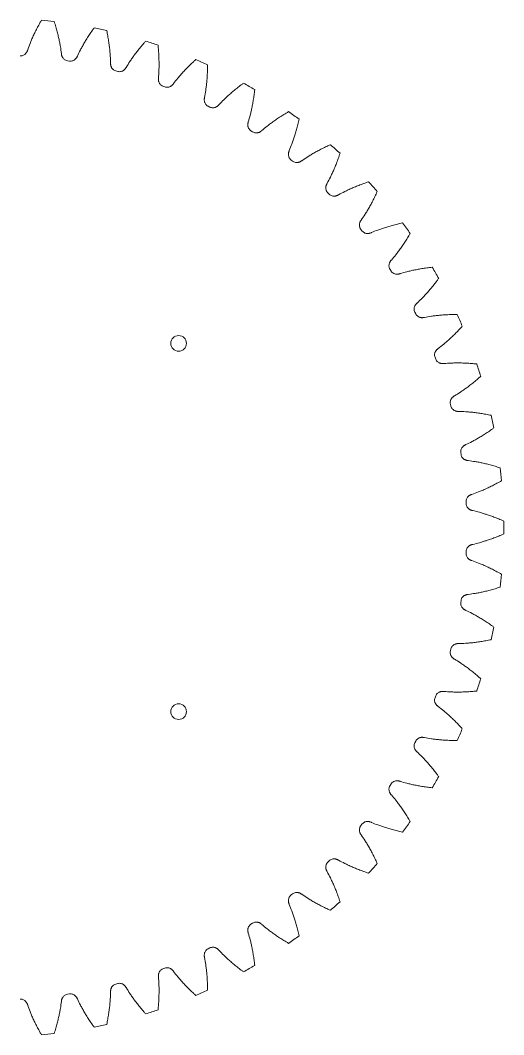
# Model space of a CAD drawing. Header units: inches. Extents: x 0.12 to 9.88, y 0.12 to 9.88.
# Drawn here: x 5.25 to 9.88, y 0.14 to 9.86 of the extents above; entities that cross this region are included whole.
import ezdxf

# ---------------------------------------------------------------- set-up
doc = ezdxf.new("R2010")
doc.units = ezdxf.units.IN
doc.header["$MEASUREMENT"] = 0
doc.layers.add('Cut', color=1, linetype='Continuous', lineweight=0, true_color=0xff0000)

msp = doc.modelspace()

# ---------------------------------------------------------------- linework, layer by layer
at = {"layer": 'Cut', "color": 1, "linetype": 'Continuous', "lineweight": 0, "true_color": 0xff0000}
for p, q in [((5.3176, 9.5764), (5.3166, 9.5737)), ((5.6412, 9.5396), (5.6408, 9.5424)), ((5.7179, 9.4703), (5.6987, 9.4733)), ((5.7942, 9.5181), (5.793, 9.5156)), ((6.1122, 9.4477), (6.1121, 9.4505)), ((6.1812, 9.3708), (6.1624, 9.3758)), ((6.2621, 9.4103), (6.2606, 9.4079)), ((6.5711, 9.3071), (6.5713, 9.3099)), ((6.7162, 9.2543), (6.7145, 9.252)), ((6.6316, 9.2234), (6.6135, 9.2303)), ((7.0127, 9.1193), (7.0132, 9.122)), ((7.1515, 9.0516), (7.1496, 9.0495)), ((7.0641, 9.0297), (7.0468, 9.0385)), ((7.4322, 8.8863), (7.433, 8.889)), ((7.474, 8.7918), (7.4577, 8.8024)), ((7.5632, 8.8045), (7.5611, 8.8027)), ((7.8251, 8.6108), (7.8262, 8.6134)), ((7.8568, 8.5125), (7.8417, 8.5247)), ((7.9469, 8.5157), (7.9445, 8.5141)), ((8.1871, 8.2957), (8.1884, 8.2982)), ((8.2083, 8.1946), (8.1946, 8.2083)), ((8.2982, 8.1884), (8.2957, 8.1871)), ((8.5141, 7.9445), (8.5157, 7.9469)), ((8.5247, 7.8417), (8.5125, 7.8568)), ((8.6134, 7.8262), (8.6108, 7.8251)), ((8.8027, 7.5611), (8.8045, 7.5632)), ((8.8024, 7.4577), (8.7918, 7.474)), ((8.889, 7.433), (8.8863, 7.4322)), ((9.0495, 7.1496), (9.0516, 7.1515)), ((9.0385, 7.0468), (9.0297, 7.0641)), ((9.122, 7.0132), (9.1193, 7.0127)), ((9.252, 6.7145), (9.2543, 6.7162)), ((9.2303, 6.6135), (9.2234, 6.6316)), ((9.3099, 6.5713), (9.3071, 6.5711)), ((9.4079, 6.2606), (9.4103, 6.2621)), ((9.3758, 6.1624), (9.3708, 6.1812)), ((9.4505, 6.1121), (9.4477, 6.1122)), ((9.5156, 5.793), (9.5181, 5.7942)), ((9.4733, 5.6987), (9.4703, 5.7179)), ((9.5424, 5.6408), (9.5396, 5.6412)), ((9.5737, 5.3166), (9.5764, 5.3176)), ((9.5219, 5.2273), (9.5208, 5.2467)), ((9.5845, 5.1625), (9.5818, 5.1632)), ((9.5208, 4.7533), (9.5219, 4.7727)), ((9.5818, 4.8368), (9.5845, 4.8375)), ((9.5764, 4.6824), (9.5737, 4.6834)), ((9.4703, 4.2821), (9.4733, 4.3013)), ((9.5396, 4.3588), (9.5424, 4.3592)), ((9.5181, 4.2058), (9.5156, 4.207)), ((9.3708, 3.8188), (9.3758, 3.8376)), ((9.4477, 3.8878), (9.4505, 3.8879)), ((9.4103, 3.7379), (9.4079, 3.7394)), ((9.3071, 3.4289), (9.3099, 3.4287)), ((9.2234, 3.3684), (9.2303, 3.3865)), ((9.2543, 3.2838), (9.252, 3.2855)), ((9.0297, 2.9359), (9.0385, 2.9532)), ((9.1193, 2.9873), (9.122, 2.9868)), ((9.0516, 2.8485), (9.0495, 2.8504)), ((8.7918, 2.526), (8.8024, 2.5423)), ((8.8863, 2.5678), (8.889, 2.567)), ((8.8045, 2.4368), (8.8027, 2.4389)), ((8.5125, 2.1432), (8.5247, 2.1583)), ((8.6108, 2.1749), (8.6134, 2.1738)), ((8.5157, 2.0531), (8.5141, 2.0555)), ((8.1946, 1.7917), (8.2083, 1.8054)), ((8.2957, 1.8129), (8.2982, 1.8116)), ((8.1884, 1.7018), (8.1871, 1.7043)), ((7.8417, 1.4753), (7.8568, 1.4875)), ((7.9445, 1.4859), (7.9469, 1.4843)), ((7.8262, 1.3866), (7.8251, 1.3892)), ((7.4577, 1.1976), (7.474, 1.2082)), ((7.5611, 1.1973), (7.5632, 1.1955)), ((7.433, 1.111), (7.4322, 1.1137)), ((7.0132, 0.878), (7.0127, 0.8807)), ((7.0468, 0.9615), (7.0641, 0.9703)), ((7.1496, 0.9505), (7.1515, 0.9484)), ((6.5713, 0.6901), (6.5711, 0.6929)), ((6.6135, 0.7697), (6.6316, 0.7766)), ((6.7145, 0.748), (6.7162, 0.7457)), ((6.1624, 0.6242), (6.1812, 0.6292)), ((6.2606, 0.5921), (6.2621, 0.5897)), ((5.6987, 0.5267), (5.7179, 0.5297)), ((6.1121, 0.5495), (6.1122, 0.5523)), ((5.3166, 0.4263), (5.3176, 0.4236)), ((5.6408, 0.4576), (5.6412, 0.4604)), ((5.793, 0.4844), (5.7942, 0.4819))]:
    msp.add_line(p, q, dxfattribs=at)
for centre in [(6.765, 6.765), (6.765, 3.235)]:
    msp.add_circle(centre, 0.075, dxfattribs=at)
for start, end in [(83.27395, 84.72605), (77.27395, 78.72605), (71.27395, 72.72605), (65.27395, 66.72605), (59.27395, 60.72605), (53.27395, 54.72605), (47.27395, 48.72605), (41.27395, 42.72605), (35.27395, 36.72605), (29.27395, 30.72605), (23.27395, 24.72605), (17.27395, 18.72605), (11.27395, 12.72605), (5.27395, 6.72605), (359.27395, 0.72605), (353.27395, 354.72605), (347.27395, 348.72605), (341.27395, 342.72605), (335.27395, 336.72605), (329.27395, 330.72605), (323.27395, 324.72605), (317.27395, 318.72605), (311.27395, 312.72605), (305.27395, 306.72605), (299.27395, 300.72605), (293.27395, 294.72605), (287.27395, 288.72605), (281.27395, 282.72605), (275.27395, 276.72605)]:
    msp.add_arc((5, 5), 4.8819, start, end, dxfattribs=at)
for points, knots in [([(5.4487, 9.8612), (5.4443, 9.8535), (5.4317, 9.8312), (5.412, 9.7947), (5.3907, 9.7527), (5.3718, 9.7128), (5.3552, 9.6752), (5.3367, 9.6303), (5.3247, 9.5975), (5.3176, 9.5764)], [0, 0, 0, 0, 0.0585901, 0.168649, 0.2720019, 0.368649, 0.4585901, 0.5418252, 0.6881777, 0.6881777, 0.6881777, 0.6881777]), ([(5.6408, 9.5424), (5.6383, 9.5645), (5.6333, 9.5991), (5.6246, 9.6469), (5.6162, 9.6871), (5.606, 9.73), (5.5939, 9.7756), (5.5822, 9.8153), (5.5745, 9.8398), (5.5718, 9.8483)], [0.3118223, 0.3118223, 0.3118223, 0.3118223, 0.4581748, 0.5414099, 0.631351, 0.7279981, 0.831351, 0.9414099, 1, 1, 1, 1]), ([(5.9544, 9.7877), (5.9492, 9.7805), (5.9343, 9.7596), (5.9109, 9.7254), (5.8853, 9.6858), (5.8624, 9.6481), (5.842, 9.6125), (5.8189, 9.5697), (5.8035, 9.5384), (5.7942, 9.5181)], [0, 0, 0, 0, 0.0585901, 0.168649, 0.2720019, 0.368649, 0.4585901, 0.5418252, 0.6881777, 0.6881777, 0.6881777, 0.6881777]), ([(6.1121, 9.4505), (6.1119, 9.4728), (6.1106, 9.5077), (6.1069, 9.5562), (6.1027, 9.597), (6.0971, 9.6408), (6.0898, 9.6874), (6.0824, 9.7281), (6.0773, 9.7532), (6.0754, 9.762)], [0.3118223, 0.3118223, 0.3118223, 0.3118223, 0.4581748, 0.5414099, 0.631351, 0.7279981, 0.831351, 0.9414099, 1, 1, 1, 1]), ([(6.4496, 9.6617), (6.4437, 9.6551), (6.4267, 9.6358), (6.3999, 9.6043), (6.3703, 9.5676), (6.3435, 9.5325), (6.3195, 9.4992), (6.2921, 9.4591), (6.2734, 9.4295), (6.2621, 9.4103)], [0, 0, 0, 0, 0.0585901, 0.168649, 0.2720019, 0.368649, 0.4585901, 0.5418252, 0.6881777, 0.6881777, 0.6881777, 0.6881777]), ([(5.3166, 9.5737), (5.3157, 9.571), (5.3139, 9.5664), (5.3108, 9.56), (5.3075, 9.5541), (5.3032, 9.5478), (5.2974, 9.541), (5.2894, 9.5337), (5.2733, 9.5236), (5.2578, 9.5202), (5.2467, 9.5208)], [0, 0, 0, 0, 0.091394, 0.156261, 0.226723, 0.305989, 0.398575, 0.510419, 0.647878, 1, 1, 1, 1]), ([(5.6987, 9.4733), (5.6877, 9.475), (5.6731, 9.4815), (5.6595, 9.4948), (5.6532, 9.5036), (5.649, 9.5115), (5.6461, 9.5185), (5.6441, 9.525), (5.6424, 9.5319), (5.6416, 9.5368), (5.6412, 9.5396)], [0, 0, 0, 0, 0.352122, 0.489581, 0.601425, 0.694011, 0.773277, 0.843739, 0.908606, 1, 1, 1, 1]), ([(6.5713, 9.3099), (6.5734, 9.3321), (6.5757, 9.3669), (6.5771, 9.4155), (6.5772, 9.4566), (6.5762, 9.5007), (6.5738, 9.5478), (6.5707, 9.5891), (6.5682, 9.6146), (6.5673, 9.6235)], [0.3118223, 0.3118223, 0.3118223, 0.3118223, 0.4581748, 0.5414099, 0.631351, 0.7279981, 0.831351, 0.9414099, 1, 1, 1, 1]), ([(5.793, 9.5156), (5.7918, 9.513), (5.7895, 9.5086), (5.7857, 9.5025), (5.7818, 9.497), (5.7769, 9.4912), (5.7705, 9.485), (5.7618, 9.4786), (5.7447, 9.4702), (5.7288, 9.4685), (5.7179, 9.4703)], [0, 0, 0, 0, 0.091394, 0.156261, 0.226723, 0.305989, 0.398575, 0.510419, 0.647878, 1, 1, 1, 1]), ([(6.1624, 9.3758), (6.1517, 9.3786), (6.1379, 9.3866), (6.1257, 9.4013), (6.1204, 9.4106), (6.117, 9.4189), (6.1149, 9.4262), (6.1135, 9.4329), (6.1126, 9.4399), (6.1123, 9.4448), (6.1122, 9.4477)], [0, 0, 0, 0, 0.352122, 0.489581, 0.601425, 0.694011, 0.773277, 0.843739, 0.908606, 1, 1, 1, 1]), ([(6.929, 9.4846), (6.9224, 9.4787), (6.9035, 9.4613), (6.8735, 9.4327), (6.8402, 9.3993), (6.8099, 9.3672), (6.7826, 9.3367), (6.7511, 9.2996), (6.7295, 9.2721), (6.7162, 9.2543)], [0, 0, 0, 0, 0.0585901, 0.168649, 0.2720019, 0.368649, 0.4585901, 0.5418252, 0.6881777, 0.6881777, 0.6881777, 0.6881777]), ([(7.0132, 9.122), (7.0176, 9.1439), (7.0235, 9.1783), (7.03, 9.2265), (7.0344, 9.2673), (7.038, 9.3113), (7.0406, 9.3584), (7.0417, 9.3997), (7.042, 9.4254), (7.042, 9.4343)], [0.3118223, 0.3118223, 0.3118223, 0.3118223, 0.4581748, 0.5414099, 0.631351, 0.7279981, 0.831351, 0.9414099, 1, 1, 1, 1]), ([(6.2606, 9.4079), (6.2592, 9.4055), (6.2564, 9.4014), (6.2521, 9.3957), (6.2476, 9.3907), (6.2421, 9.3854), (6.2351, 9.3799), (6.2257, 9.3745), (6.2079, 9.3679), (6.1919, 9.3678), (6.1812, 9.3708)], [0, 0, 0, 0, 0.091394, 0.156261, 0.226723, 0.305989, 0.398575, 0.510419, 0.647878, 1, 1, 1, 1]), ([(6.6135, 9.2303), (6.603, 9.2342), (6.5902, 9.2437), (6.5796, 9.2595), (6.5753, 9.2694), (6.5728, 9.2779), (6.5714, 9.2855), (6.5708, 9.2922), (6.5706, 9.2993), (6.5708, 9.3042), (6.5711, 9.3071)], [0, 0, 0, 0, 0.352122, 0.489581, 0.601425, 0.694011, 0.773277, 0.843739, 0.908606, 1, 1, 1, 1]), ([(6.7145, 9.252), (6.7128, 9.2497), (6.7096, 9.246), (6.7047, 9.2408), (6.6997, 9.2362), (6.6937, 9.2315), (6.6861, 9.2268), (6.6763, 9.2224), (6.6578, 9.2177), (6.642, 9.2193), (6.6316, 9.2234)], [0, 0, 0, 0, 0.091394, 0.156261, 0.226723, 0.305989, 0.398575, 0.510419, 0.647878, 1, 1, 1, 1]), ([(7.3872, 9.2584), (7.38, 9.2532), (7.3594, 9.2379), (7.3266, 9.2126), (7.29, 9.1829), (7.2565, 9.1541), (7.2261, 9.1266), (7.1909, 9.093), (7.1666, 9.068), (7.1515, 9.0516)], [0, 0, 0, 0, 0.0585901, 0.168649, 0.2720019, 0.368649, 0.4585901, 0.5418252, 0.6881777, 0.6881777, 0.6881777, 0.6881777]), ([(7.433, 8.889), (7.4397, 8.9103), (7.4492, 8.9439), (7.4607, 8.9911), (7.4693, 9.0313), (7.4775, 9.0746), (7.485, 9.1212), (7.4905, 9.1622), (7.4934, 9.1877), (7.4943, 9.1966)], [0.3118223, 0.3118223, 0.3118223, 0.3118223, 0.4581748, 0.5414099, 0.631351, 0.7279981, 0.831351, 0.9414099, 1, 1, 1, 1]), ([(7.0468, 9.0385), (7.0369, 9.0435), (7.025, 9.0542), (7.0162, 9.071), (7.0129, 9.0813), (7.0113, 9.0901), (7.0108, 9.0977), (7.0108, 9.1045), (7.0114, 9.1116), (7.0121, 9.1165), (7.0127, 9.1193)], [0, 0, 0, 0, 0.352122, 0.489581, 0.601425, 0.694011, 0.773277, 0.843739, 0.908606, 1, 1, 1, 1]), ([(7.1496, 9.0495), (7.1476, 9.0474), (7.1441, 9.044), (7.1386, 9.0394), (7.1332, 9.0353), (7.1267, 9.0313), (7.1187, 9.0274), (7.1084, 9.024), (7.0896, 9.0213), (7.074, 9.0246), (7.0641, 9.0297)], [0, 0, 0, 0, 0.091394, 0.156261, 0.226723, 0.305989, 0.398575, 0.510419, 0.647878, 1, 1, 1, 1]), ([(7.8192, 8.9856), (7.8115, 8.9811), (7.7894, 8.9681), (7.7542, 8.9464), (7.7147, 8.9206), (7.6784, 8.8955), (7.6452, 8.8713), (7.6068, 8.8416), (7.5799, 8.8192), (7.5632, 8.8045)], [0, 0, 0, 0, 0.0585901, 0.168649, 0.2720019, 0.368649, 0.4585901, 0.5418252, 0.6881777, 0.6881777, 0.6881777, 0.6881777]), ([(7.4577, 8.8024), (7.4484, 8.8084), (7.4377, 8.8203), (7.4307, 8.838), (7.4285, 8.8485), (7.4278, 8.8575), (7.4281, 8.8651), (7.4289, 8.8718), (7.4302, 8.8788), (7.4314, 8.8836), (7.4322, 8.8863)], [0, 0, 0, 0, 0.352122, 0.489581, 0.601425, 0.694011, 0.773277, 0.843739, 0.908606, 1, 1, 1, 1]), ([(7.8262, 8.6134), (7.835, 8.6338), (7.848, 8.6663), (7.8644, 8.7121), (7.8772, 8.7511), (7.8898, 8.7933), (7.9021, 8.8389), (7.9119, 8.8791), (7.9174, 8.9041), (7.9193, 8.9129)], [0.3118223, 0.3118223, 0.3118223, 0.3118223, 0.4581748, 0.5414099, 0.631351, 0.7279981, 0.831351, 0.9414099, 1, 1, 1, 1]), ([(7.5611, 8.8027), (7.5589, 8.8008), (7.555, 8.7977), (7.5492, 8.7937), (7.5433, 8.7902), (7.5365, 8.7869), (7.5281, 8.7839), (7.5175, 8.7816), (7.4985, 8.7808), (7.4833, 8.7857), (7.474, 8.7918)], [0, 0, 0, 0, 0.091394, 0.156261, 0.226723, 0.305989, 0.398575, 0.510419, 0.647878, 1, 1, 1, 1]), ([(8.2204, 8.6691), (8.2123, 8.6654), (8.1889, 8.6548), (8.1516, 8.6368), (8.1096, 8.6153), (8.0709, 8.5942), (8.0354, 8.5736), (7.994, 8.548), (7.965, 8.5286), (7.9469, 8.5157)], [0, 0, 0, 0, 0.0585901, 0.168649, 0.2720019, 0.368649, 0.4585901, 0.5418252, 0.6881777, 0.6881777, 0.6881777, 0.6881777]), ([(7.8417, 8.5247), (7.833, 8.5316), (7.8237, 8.5446), (7.8186, 8.5629), (7.8175, 8.5736), (7.8178, 8.5826), (7.8188, 8.5901), (7.8203, 8.5967), (7.8223, 8.6035), (7.824, 8.6082), (7.8251, 8.6108)], [0, 0, 0, 0, 0.352122, 0.489581, 0.601425, 0.694011, 0.773277, 0.843739, 0.908606, 1, 1, 1, 1]), ([(8.1884, 8.2982), (8.1994, 8.3176), (8.2157, 8.3485), (8.2367, 8.3923), (8.2535, 8.4298), (8.2705, 8.4705), (8.2875, 8.5145), (8.3014, 8.5535), (8.3096, 8.5778), (8.3123, 8.5863)], [0.3118223, 0.3118223, 0.3118223, 0.3118223, 0.4581748, 0.5414099, 0.631351, 0.7279981, 0.831351, 0.9414099, 1, 1, 1, 1]), ([(7.9445, 8.5141), (7.9422, 8.5125), (7.938, 8.5098), (7.9317, 8.5064), (7.9256, 8.5036), (7.9184, 8.501), (7.9097, 8.4989), (7.899, 8.4977), (7.88, 8.499), (7.8654, 8.5054), (7.8568, 8.5125)], [0, 0, 0, 0, 0.091394, 0.156261, 0.226723, 0.305989, 0.398575, 0.510419, 0.647878, 1, 1, 1, 1]), ([(8.1946, 8.2083), (8.1867, 8.2161), (8.1787, 8.23), (8.1755, 8.2487), (8.1756, 8.2595), (8.1768, 8.2684), (8.1786, 8.2758), (8.1808, 8.2822), (8.1835, 8.2888), (8.1857, 8.2932), (8.1871, 8.2957)], [0, 0, 0, 0, 0.352122, 0.489581, 0.601425, 0.694011, 0.773277, 0.843739, 0.908606, 1, 1, 1, 1]), ([(8.5863, 8.3123), (8.5778, 8.3096), (8.5535, 8.3014), (8.5145, 8.2875), (8.4705, 8.2705), (8.4298, 8.2535), (8.3923, 8.2367), (8.3485, 8.2157), (8.3176, 8.1994), (8.2982, 8.1884)], [0, 0, 0, 0, 0.0585901, 0.168649, 0.2720019, 0.368649, 0.4585901, 0.5418252, 0.6881777, 0.6881777, 0.6881777, 0.6881777]), ([(8.2957, 8.1871), (8.2932, 8.1857), (8.2888, 8.1835), (8.2822, 8.1808), (8.2758, 8.1786), (8.2684, 8.1768), (8.2595, 8.1756), (8.2487, 8.1755), (8.23, 8.1787), (8.2161, 8.1867), (8.2083, 8.1946)], [0, 0, 0, 0, 0.091394, 0.156261, 0.226723, 0.305989, 0.398575, 0.510419, 0.647878, 1, 1, 1, 1]), ([(8.5157, 7.9469), (8.5286, 7.965), (8.548, 7.994), (8.5736, 8.0354), (8.5942, 8.0709), (8.6153, 8.1096), (8.6368, 8.1516), (8.6548, 8.1889), (8.6654, 8.2123), (8.6691, 8.2204)], [0.3118223, 0.3118223, 0.3118223, 0.3118223, 0.4581748, 0.5414099, 0.631351, 0.7279981, 0.831351, 0.9414099, 1, 1, 1, 1]), ([(8.5125, 7.8568), (8.5054, 7.8654), (8.499, 7.88), (8.4977, 7.899), (8.4989, 7.9097), (8.501, 7.9184), (8.5036, 7.9256), (8.5064, 7.9317), (8.5098, 7.938), (8.5125, 7.9422), (8.5141, 7.9445)], [0, 0, 0, 0, 0.352122, 0.489581, 0.601425, 0.694011, 0.773277, 0.843739, 0.908606, 1, 1, 1, 1]), ([(8.9129, 7.9193), (8.9041, 7.9174), (8.8791, 7.9119), (8.8389, 7.9021), (8.7933, 7.8898), (8.7511, 7.8772), (8.7121, 7.8644), (8.6663, 7.848), (8.6338, 7.835), (8.6134, 7.8262)], [0, 0, 0, 0, 0.0585901, 0.168649, 0.2720019, 0.368649, 0.4585901, 0.5418252, 0.6881777, 0.6881777, 0.6881777, 0.6881777]), ([(8.6108, 7.8251), (8.6082, 7.824), (8.6035, 7.8223), (8.5967, 7.8203), (8.5901, 7.8188), (8.5826, 7.8178), (8.5736, 7.8175), (8.5629, 7.8186), (8.5446, 7.8237), (8.5316, 7.833), (8.5247, 7.8417)], [0, 0, 0, 0, 0.091394, 0.156261, 0.226723, 0.305989, 0.398575, 0.510419, 0.647878, 1, 1, 1, 1]), ([(8.8045, 7.5632), (8.8192, 7.5799), (8.8416, 7.6068), (8.8713, 7.6452), (8.8955, 7.6784), (8.9206, 7.7147), (8.9464, 7.7542), (8.9681, 7.7894), (8.9811, 7.8115), (8.9856, 7.8192)], [0.3118223, 0.3118223, 0.3118223, 0.3118223, 0.4581748, 0.5414099, 0.631351, 0.7279981, 0.831351, 0.9414099, 1, 1, 1, 1]), ([(8.7918, 7.474), (8.7857, 7.4833), (8.7808, 7.4985), (8.7816, 7.5175), (8.7839, 7.5281), (8.7869, 7.5365), (8.7902, 7.5433), (8.7937, 7.5492), (8.7977, 7.555), (8.8008, 7.5589), (8.8027, 7.5611)], [0, 0, 0, 0, 0.352122, 0.489581, 0.601425, 0.694011, 0.773277, 0.843739, 0.908606, 1, 1, 1, 1]), ([(9.1966, 7.4943), (9.1877, 7.4934), (9.1622, 7.4905), (9.1212, 7.485), (9.0746, 7.4775), (9.0313, 7.4693), (8.9911, 7.4607), (8.9439, 7.4492), (8.9103, 7.4397), (8.889, 7.433)], [0, 0, 0, 0, 0.0585901, 0.168649, 0.2720019, 0.368649, 0.4585901, 0.5418252, 0.6881777, 0.6881777, 0.6881777, 0.6881777]), ([(8.8863, 7.4322), (8.8836, 7.4314), (8.8788, 7.4302), (8.8718, 7.4289), (8.8651, 7.4281), (8.8575, 7.4278), (8.8485, 7.4285), (8.838, 7.4307), (8.8203, 7.4377), (8.8084, 7.4484), (8.8024, 7.4577)], [0, 0, 0, 0, 0.091394, 0.156261, 0.226723, 0.305989, 0.398575, 0.510419, 0.647878, 1, 1, 1, 1]), ([(9.0516, 7.1515), (9.068, 7.1666), (9.093, 7.1909), (9.1266, 7.2261), (9.1541, 7.2565), (9.1829, 7.29), (9.2126, 7.3266), (9.2379, 7.3594), (9.2532, 7.38), (9.2584, 7.3872)], [0.3118223, 0.3118223, 0.3118223, 0.3118223, 0.4581748, 0.5414099, 0.631351, 0.7279981, 0.831351, 0.9414099, 1, 1, 1, 1]), ([(9.0297, 7.0641), (9.0246, 7.074), (9.0213, 7.0896), (9.024, 7.1084), (9.0274, 7.1187), (9.0313, 7.1267), (9.0353, 7.1332), (9.0394, 7.1386), (9.044, 7.1441), (9.0474, 7.1476), (9.0495, 7.1496)], [0, 0, 0, 0, 0.352122, 0.489581, 0.601425, 0.694011, 0.773277, 0.843739, 0.908606, 1, 1, 1, 1]), ([(9.1193, 7.0127), (9.1165, 7.0121), (9.1116, 7.0114), (9.1045, 7.0108), (9.0977, 7.0108), (9.0901, 7.0113), (9.0813, 7.0129), (9.071, 7.0162), (9.0542, 7.025), (9.0435, 7.0369), (9.0385, 7.0468)], [0, 0, 0, 0, 0.091394, 0.156261, 0.226723, 0.305989, 0.398575, 0.510419, 0.647878, 1, 1, 1, 1]), ([(9.4343, 7.042), (9.4254, 7.042), (9.3997, 7.0417), (9.3584, 7.0406), (9.3113, 7.038), (9.2673, 7.0344), (9.2265, 7.03), (9.1783, 7.0235), (9.1439, 7.0176), (9.122, 7.0132)], [0, 0, 0, 0, 0.0585901, 0.168649, 0.2720019, 0.368649, 0.4585901, 0.5418252, 0.6881777, 0.6881777, 0.6881777, 0.6881777]), ([(9.2543, 6.7162), (9.2721, 6.7295), (9.2996, 6.7511), (9.3367, 6.7826), (9.3672, 6.8099), (9.3993, 6.8402), (9.4327, 6.8735), (9.4613, 6.9035), (9.4787, 6.9224), (9.4846, 6.929)], [0.3118223, 0.3118223, 0.3118223, 0.3118223, 0.4581748, 0.5414099, 0.631351, 0.7279981, 0.831351, 0.9414099, 1, 1, 1, 1]), ([(9.2234, 6.6316), (9.2193, 6.642), (9.2177, 6.6578), (9.2224, 6.6763), (9.2268, 6.6861), (9.2315, 6.6937), (9.2362, 6.6997), (9.2408, 6.7047), (9.246, 6.7096), (9.2497, 6.7128), (9.252, 6.7145)], [0, 0, 0, 0, 0.352122, 0.489581, 0.601425, 0.694011, 0.773277, 0.843739, 0.908606, 1, 1, 1, 1]), ([(9.3071, 6.5711), (9.3042, 6.5708), (9.2993, 6.5706), (9.2922, 6.5708), (9.2855, 6.5714), (9.2779, 6.5728), (9.2694, 6.5753), (9.2595, 6.5796), (9.2437, 6.5902), (9.2342, 6.603), (9.2303, 6.6135)], [0, 0, 0, 0, 0.091394, 0.156261, 0.226723, 0.305989, 0.398575, 0.510419, 0.647878, 1, 1, 1, 1]), ([(9.6235, 6.5673), (9.6146, 6.5682), (9.5891, 6.5707), (9.5478, 6.5738), (9.5007, 6.5762), (9.4566, 6.5772), (9.4155, 6.5771), (9.3669, 6.5757), (9.3321, 6.5734), (9.3099, 6.5713)], [0, 0, 0, 0, 0.0585901, 0.168649, 0.2720019, 0.368649, 0.4585901, 0.5418252, 0.6881777, 0.6881777, 0.6881777, 0.6881777]), ([(9.4103, 6.2621), (9.4295, 6.2734), (9.4591, 6.2921), (9.4992, 6.3195), (9.5325, 6.3435), (9.5676, 6.3703), (9.6043, 6.3999), (9.6358, 6.4267), (9.6551, 6.4437), (9.6617, 6.4496)], [0.3118223, 0.3118223, 0.3118223, 0.3118223, 0.4581748, 0.5414099, 0.631351, 0.7279981, 0.831351, 0.9414099, 1, 1, 1, 1]), ([(9.3708, 6.1812), (9.3678, 6.1919), (9.3679, 6.2079), (9.3745, 6.2257), (9.3799, 6.2351), (9.3854, 6.2421), (9.3907, 6.2476), (9.3957, 6.2521), (9.4014, 6.2564), (9.4055, 6.2592), (9.4079, 6.2606)], [0, 0, 0, 0, 0.352122, 0.489581, 0.601425, 0.694011, 0.773277, 0.843739, 0.908606, 1, 1, 1, 1]), ([(9.4477, 6.1122), (9.4448, 6.1123), (9.4399, 6.1126), (9.4329, 6.1135), (9.4262, 6.1149), (9.4189, 6.117), (9.4106, 6.1204), (9.4013, 6.1257), (9.3866, 6.1379), (9.3786, 6.1517), (9.3758, 6.1624)], [0, 0, 0, 0, 0.091394, 0.156261, 0.226723, 0.305989, 0.398575, 0.510419, 0.647878, 1, 1, 1, 1]), ([(9.762, 6.0754), (9.7532, 6.0773), (9.7281, 6.0824), (9.6874, 6.0898), (9.6408, 6.0971), (9.597, 6.1027), (9.5562, 6.1069), (9.5077, 6.1106), (9.4728, 6.1119), (9.4505, 6.1121)], [0, 0, 0, 0, 0.0585901, 0.168649, 0.2720019, 0.368649, 0.4585901, 0.5418252, 0.6881777, 0.6881777, 0.6881777, 0.6881777]), ([(9.5181, 5.7942), (9.5384, 5.8035), (9.5697, 5.8189), (9.6125, 5.842), (9.6481, 5.8624), (9.6858, 5.8853), (9.7254, 5.9109), (9.7596, 5.9343), (9.7805, 5.9492), (9.7877, 5.9544)], [0.3118223, 0.3118223, 0.3118223, 0.3118223, 0.4581748, 0.5414099, 0.631351, 0.7279981, 0.831351, 0.9414099, 1, 1, 1, 1]), ([(9.4703, 5.7179), (9.4685, 5.7288), (9.4702, 5.7447), (9.4786, 5.7618), (9.485, 5.7705), (9.4912, 5.7769), (9.497, 5.7818), (9.5025, 5.7857), (9.5086, 5.7895), (9.513, 5.7918), (9.5156, 5.793)], [0, 0, 0, 0, 0.352122, 0.489581, 0.601425, 0.694011, 0.773277, 0.843739, 0.908606, 1, 1, 1, 1]), ([(9.5396, 5.6412), (9.5368, 5.6416), (9.5319, 5.6424), (9.525, 5.6441), (9.5185, 5.6461), (9.5115, 5.649), (9.5036, 5.6532), (9.4948, 5.6595), (9.4815, 5.6731), (9.475, 5.6877), (9.4733, 5.6987)], [0, 0, 0, 0, 0.091394, 0.156261, 0.226723, 0.305989, 0.398575, 0.510419, 0.647878, 1, 1, 1, 1]), ([(9.8483, 5.5718), (9.8398, 5.5745), (9.8153, 5.5822), (9.7756, 5.5939), (9.73, 5.606), (9.6871, 5.6162), (9.6469, 5.6246), (9.5991, 5.6333), (9.5645, 5.6383), (9.5424, 5.6408)], [0, 0, 0, 0, 0.0585901, 0.168649, 0.2720019, 0.368649, 0.4585901, 0.5418252, 0.6881777, 0.6881777, 0.6881777, 0.6881777]), ([(9.5764, 5.3176), (9.5975, 5.3247), (9.6303, 5.3367), (9.6752, 5.3552), (9.7128, 5.3718), (9.7527, 5.3907), (9.7947, 5.412), (9.8312, 5.4317), (9.8535, 5.4443), (9.8612, 5.4487)], [0.3118223, 0.3118223, 0.3118223, 0.3118223, 0.4581748, 0.5414099, 0.631351, 0.7279981, 0.831351, 0.9414099, 1, 1, 1, 1]), ([(9.5208, 5.2467), (9.5202, 5.2578), (9.5236, 5.2733), (9.5337, 5.2894), (9.541, 5.2974), (9.5478, 5.3032), (9.5541, 5.3075), (9.56, 5.3108), (9.5664, 5.3139), (9.571, 5.3157), (9.5737, 5.3166)], [0, 0, 0, 0, 0.352122, 0.489581, 0.601425, 0.694011, 0.773277, 0.843739, 0.908606, 1, 1, 1, 1]), ([(9.5818, 5.1632), (9.579, 5.1638), (9.5742, 5.1652), (9.5675, 5.1676), (9.5613, 5.1702), (9.5546, 5.1738), (9.5472, 5.1789), (9.5391, 5.186), (9.5273, 5.201), (9.5224, 5.2161), (9.5219, 5.2273)], [0, 0, 0, 0, 0.091394, 0.156261, 0.226723, 0.305989, 0.398575, 0.510419, 0.647878, 1, 1, 1, 1]), ([(9.8815, 5.0619), (9.8733, 5.0655), (9.8498, 5.0757), (9.8115, 5.0914), (9.7675, 5.1082), (9.7258, 5.1228), (9.6868, 5.1354), (9.6401, 5.1491), (9.6062, 5.1577), (9.5845, 5.1625)], [0, 0, 0, 0, 0.0585901, 0.168649, 0.2720019, 0.368649, 0.4585901, 0.5418252, 0.6881777, 0.6881777, 0.6881777, 0.6881777]), ([(9.5845, 4.8375), (9.6062, 4.8423), (9.6401, 4.8509), (9.6868, 4.8646), (9.7258, 4.8772), (9.7675, 4.8918), (9.8115, 4.9086), (9.8498, 4.9243), (9.8733, 4.9345), (9.8815, 4.9381)], [0.3118223, 0.3118223, 0.3118223, 0.3118223, 0.4581748, 0.5414099, 0.631351, 0.7279981, 0.831351, 0.9414099, 1, 1, 1, 1]), ([(9.5219, 4.7727), (9.5224, 4.7839), (9.5273, 4.799), (9.5391, 4.814), (9.5472, 4.8211), (9.5546, 4.8262), (9.5613, 4.8298), (9.5675, 4.8324), (9.5742, 4.8348), (9.579, 4.8362), (9.5818, 4.8368)], [0, 0, 0, 0, 0.352122, 0.489581, 0.601425, 0.694011, 0.773277, 0.843739, 0.908606, 1, 1, 1, 1]), ([(9.5737, 4.6834), (9.571, 4.6843), (9.5664, 4.6861), (9.56, 4.6892), (9.5541, 4.6925), (9.5478, 4.6968), (9.541, 4.7026), (9.5337, 4.7106), (9.5236, 4.7267), (9.5202, 4.7422), (9.5208, 4.7533)], [0, 0, 0, 0, 0.091394, 0.156261, 0.226723, 0.305989, 0.398575, 0.510419, 0.647878, 1, 1, 1, 1]), ([(9.8612, 4.5513), (9.8535, 4.5557), (9.8312, 4.5683), (9.7947, 4.588), (9.7527, 4.6093), (9.7128, 4.6282), (9.6752, 4.6448), (9.6303, 4.6633), (9.5975, 4.6753), (9.5764, 4.6824)], [0, 0, 0, 0, 0.0585901, 0.168649, 0.2720019, 0.368649, 0.4585901, 0.5418252, 0.6881777, 0.6881777, 0.6881777, 0.6881777]), ([(9.5424, 4.3592), (9.5645, 4.3617), (9.5991, 4.3667), (9.6469, 4.3754), (9.6871, 4.3838), (9.73, 4.394), (9.7756, 4.4061), (9.8153, 4.4178), (9.8398, 4.4255), (9.8483, 4.4282)], [0.3118223, 0.3118223, 0.3118223, 0.3118223, 0.4581748, 0.5414099, 0.631351, 0.7279981, 0.831351, 0.9414099, 1, 1, 1, 1]), ([(9.5156, 4.207), (9.513, 4.2082), (9.5086, 4.2105), (9.5025, 4.2143), (9.497, 4.2182), (9.4912, 4.2231), (9.485, 4.2295), (9.4786, 4.2382), (9.4702, 4.2553), (9.4685, 4.2712), (9.4703, 4.2821)], [0, 0, 0, 0, 0.091394, 0.156261, 0.226723, 0.305989, 0.398575, 0.510419, 0.647878, 1, 1, 1, 1]), ([(9.4733, 4.3013), (9.475, 4.3123), (9.4815, 4.3269), (9.4948, 4.3405), (9.5036, 4.3468), (9.5115, 4.351), (9.5185, 4.3539), (9.525, 4.3559), (9.5319, 4.3576), (9.5368, 4.3584), (9.5396, 4.3588)], [0, 0, 0, 0, 0.352122, 0.489581, 0.601425, 0.694011, 0.773277, 0.843739, 0.908606, 1, 1, 1, 1]), ([(9.7877, 4.0456), (9.7805, 4.0508), (9.7596, 4.0657), (9.7254, 4.0891), (9.6858, 4.1147), (9.6481, 4.1376), (9.6125, 4.158), (9.5697, 4.1811), (9.5384, 4.1965), (9.5181, 4.2058)], [0, 0, 0, 0, 0.0585901, 0.168649, 0.2720019, 0.368649, 0.4585901, 0.5418252, 0.6881777, 0.6881777, 0.6881777, 0.6881777]), ([(9.4505, 3.8879), (9.4728, 3.8881), (9.5077, 3.8894), (9.5562, 3.8931), (9.597, 3.8973), (9.6408, 3.9029), (9.6874, 3.9102), (9.7281, 3.9176), (9.7532, 3.9227), (9.762, 3.9246)], [0.3118223, 0.3118223, 0.3118223, 0.3118223, 0.4581748, 0.5414099, 0.631351, 0.7279981, 0.831351, 0.9414099, 1, 1, 1, 1]), ([(9.4079, 3.7394), (9.4055, 3.7408), (9.4014, 3.7436), (9.3957, 3.7479), (9.3907, 3.7524), (9.3854, 3.7579), (9.3799, 3.7649), (9.3745, 3.7743), (9.3679, 3.7921), (9.3678, 3.8081), (9.3708, 3.8188)], [0, 0, 0, 0, 0.091394, 0.156261, 0.226723, 0.305989, 0.398575, 0.510419, 0.647878, 1, 1, 1, 1]), ([(9.3758, 3.8376), (9.3786, 3.8483), (9.3866, 3.8621), (9.4013, 3.8743), (9.4106, 3.8796), (9.4189, 3.883), (9.4262, 3.8851), (9.4329, 3.8865), (9.4399, 3.8874), (9.4448, 3.8877), (9.4477, 3.8878)], [0, 0, 0, 0, 0.352122, 0.489581, 0.601425, 0.694011, 0.773277, 0.843739, 0.908606, 1, 1, 1, 1]), ([(9.6617, 3.5504), (9.6551, 3.5563), (9.6358, 3.5733), (9.6043, 3.6001), (9.5676, 3.6297), (9.5325, 3.6565), (9.4992, 3.6805), (9.4591, 3.7079), (9.4295, 3.7266), (9.4103, 3.7379)], [0, 0, 0, 0, 0.0585901, 0.168649, 0.2720019, 0.368649, 0.4585901, 0.5418252, 0.6881777, 0.6881777, 0.6881777, 0.6881777]), ([(9.2303, 3.3865), (9.2342, 3.397), (9.2437, 3.4098), (9.2595, 3.4204), (9.2694, 3.4247), (9.2779, 3.4272), (9.2855, 3.4286), (9.2922, 3.4292), (9.2993, 3.4294), (9.3042, 3.4292), (9.3071, 3.4289)], [0, 0, 0, 0, 0.352122, 0.489581, 0.601425, 0.694011, 0.773277, 0.843739, 0.908606, 1, 1, 1, 1]), ([(9.3099, 3.4287), (9.3321, 3.4266), (9.3669, 3.4243), (9.4155, 3.4229), (9.4566, 3.4228), (9.5007, 3.4238), (9.5478, 3.4262), (9.5891, 3.4293), (9.6146, 3.4318), (9.6235, 3.4327)], [0.3118223, 0.3118223, 0.3118223, 0.3118223, 0.4581748, 0.5414099, 0.631351, 0.7279981, 0.831351, 0.9414099, 1, 1, 1, 1]), ([(9.252, 3.2855), (9.2497, 3.2872), (9.246, 3.2904), (9.2408, 3.2953), (9.2362, 3.3003), (9.2315, 3.3063), (9.2268, 3.3139), (9.2224, 3.3237), (9.2177, 3.3422), (9.2193, 3.358), (9.2234, 3.3684)], [0, 0, 0, 0, 0.091394, 0.156261, 0.226723, 0.305989, 0.398575, 0.510419, 0.647878, 1, 1, 1, 1]), ([(9.4846, 3.071), (9.4787, 3.0776), (9.4613, 3.0965), (9.4327, 3.1265), (9.3993, 3.1598), (9.3672, 3.1901), (9.3367, 3.2174), (9.2996, 3.2489), (9.2721, 3.2705), (9.2543, 3.2838)], [0, 0, 0, 0, 0.0585901, 0.168649, 0.2720019, 0.368649, 0.4585901, 0.5418252, 0.6881777, 0.6881777, 0.6881777, 0.6881777]), ([(9.0495, 2.8504), (9.0474, 2.8524), (9.044, 2.8559), (9.0394, 2.8614), (9.0353, 2.8668), (9.0313, 2.8733), (9.0274, 2.8813), (9.024, 2.8916), (9.0213, 2.9104), (9.0246, 2.926), (9.0297, 2.9359)], [0, 0, 0, 0, 0.091394, 0.156261, 0.226723, 0.305989, 0.398575, 0.510419, 0.647878, 1, 1, 1, 1]), ([(9.0385, 2.9532), (9.0435, 2.9631), (9.0542, 2.975), (9.071, 2.9838), (9.0813, 2.9871), (9.0901, 2.9887), (9.0977, 2.9892), (9.1045, 2.9892), (9.1116, 2.9886), (9.1165, 2.9879), (9.1193, 2.9873)], [0, 0, 0, 0, 0.352122, 0.489581, 0.601425, 0.694011, 0.773277, 0.843739, 0.908606, 1, 1, 1, 1]), ([(9.122, 2.9868), (9.1439, 2.9824), (9.1783, 2.9765), (9.2265, 2.97), (9.2673, 2.9656), (9.3113, 2.962), (9.3584, 2.9594), (9.3997, 2.9583), (9.4254, 2.958), (9.4343, 2.958)], [0.3118223, 0.3118223, 0.3118223, 0.3118223, 0.4581748, 0.5414099, 0.631351, 0.7279981, 0.831351, 0.9414099, 1, 1, 1, 1]), ([(9.2584, 2.6128), (9.2532, 2.62), (9.2379, 2.6406), (9.2126, 2.6734), (9.1829, 2.71), (9.1541, 2.7435), (9.1266, 2.7739), (9.093, 2.8091), (9.068, 2.8334), (9.0516, 2.8485)], [0, 0, 0, 0, 0.0585901, 0.168649, 0.2720019, 0.368649, 0.4585901, 0.5418252, 0.6881777, 0.6881777, 0.6881777, 0.6881777]), ([(8.8024, 2.5423), (8.8084, 2.5516), (8.8203, 2.5623), (8.838, 2.5693), (8.8485, 2.5715), (8.8575, 2.5722), (8.8651, 2.5719), (8.8718, 2.5711), (8.8788, 2.5698), (8.8836, 2.5686), (8.8863, 2.5678)], [0, 0, 0, 0, 0.352122, 0.489581, 0.601425, 0.694011, 0.773277, 0.843739, 0.908606, 1, 1, 1, 1]), ([(8.889, 2.567), (8.9103, 2.5603), (8.9439, 2.5508), (8.9911, 2.5393), (9.0313, 2.5307), (9.0746, 2.5225), (9.1212, 2.515), (9.1622, 2.5095), (9.1877, 2.5066), (9.1966, 2.5057)], [0.3118223, 0.3118223, 0.3118223, 0.3118223, 0.4581748, 0.5414099, 0.631351, 0.7279981, 0.831351, 0.9414099, 1, 1, 1, 1]), ([(8.8027, 2.4389), (8.8008, 2.4411), (8.7977, 2.445), (8.7937, 2.4508), (8.7902, 2.4567), (8.7869, 2.4635), (8.7839, 2.4719), (8.7816, 2.4825), (8.7808, 2.5015), (8.7857, 2.5167), (8.7918, 2.526)], [0, 0, 0, 0, 0.091394, 0.156261, 0.226723, 0.305989, 0.398575, 0.510419, 0.647878, 1, 1, 1, 1]), ([(8.9856, 2.1808), (8.9811, 2.1885), (8.9681, 2.2106), (8.9464, 2.2458), (8.9206, 2.2853), (8.8955, 2.3216), (8.8713, 2.3548), (8.8416, 2.3932), (8.8192, 2.4201), (8.8045, 2.4368)], [0, 0, 0, 0, 0.0585901, 0.168649, 0.2720019, 0.368649, 0.4585901, 0.5418252, 0.6881777, 0.6881777, 0.6881777, 0.6881777]), ([(8.5141, 2.0555), (8.5125, 2.0578), (8.5098, 2.062), (8.5064, 2.0683), (8.5036, 2.0744), (8.501, 2.0816), (8.4989, 2.0903), (8.4977, 2.101), (8.499, 2.12), (8.5054, 2.1346), (8.5125, 2.1432)], [0, 0, 0, 0, 0.091394, 0.156261, 0.226723, 0.305989, 0.398575, 0.510419, 0.647878, 1, 1, 1, 1]), ([(8.5247, 2.1583), (8.5316, 2.167), (8.5446, 2.1763), (8.5629, 2.1814), (8.5736, 2.1825), (8.5826, 2.1822), (8.5901, 2.1812), (8.5967, 2.1797), (8.6035, 2.1777), (8.6082, 2.176), (8.6108, 2.1749)], [0, 0, 0, 0, 0.352122, 0.489581, 0.601425, 0.694011, 0.773277, 0.843739, 0.908606, 1, 1, 1, 1]), ([(8.6134, 2.1738), (8.6338, 2.165), (8.6663, 2.152), (8.7121, 2.1356), (8.7511, 2.1228), (8.7933, 2.1102), (8.8389, 2.0979), (8.8791, 2.0881), (8.9041, 2.0826), (8.9129, 2.0807)], [0.3118223, 0.3118223, 0.3118223, 0.3118223, 0.4581748, 0.5414099, 0.631351, 0.7279981, 0.831351, 0.9414099, 1, 1, 1, 1]), ([(8.6691, 1.7796), (8.6654, 1.7877), (8.6548, 1.8111), (8.6368, 1.8484), (8.6153, 1.8904), (8.5942, 1.9291), (8.5736, 1.9646), (8.548, 2.006), (8.5286, 2.035), (8.5157, 2.0531)], [0, 0, 0, 0, 0.0585901, 0.168649, 0.2720019, 0.368649, 0.4585901, 0.5418252, 0.6881777, 0.6881777, 0.6881777, 0.6881777]), ([(8.1871, 1.7043), (8.1857, 1.7068), (8.1835, 1.7112), (8.1808, 1.7178), (8.1786, 1.7242), (8.1768, 1.7316), (8.1756, 1.7405), (8.1755, 1.7513), (8.1787, 1.77), (8.1867, 1.7839), (8.1946, 1.7917)], [0, 0, 0, 0, 0.091394, 0.156261, 0.226723, 0.305989, 0.398575, 0.510419, 0.647878, 1, 1, 1, 1]), ([(8.2083, 1.8054), (8.2161, 1.8133), (8.23, 1.8213), (8.2487, 1.8245), (8.2595, 1.8244), (8.2684, 1.8232), (8.2758, 1.8214), (8.2822, 1.8192), (8.2888, 1.8165), (8.2932, 1.8143), (8.2957, 1.8129)], [0, 0, 0, 0, 0.352122, 0.489581, 0.601425, 0.694011, 0.773277, 0.843739, 0.908606, 1, 1, 1, 1]), ([(8.2982, 1.8116), (8.3176, 1.8006), (8.3485, 1.7843), (8.3923, 1.7633), (8.4298, 1.7465), (8.4705, 1.7295), (8.5145, 1.7125), (8.5535, 1.6986), (8.5778, 1.6904), (8.5863, 1.6877)], [0.3118223, 0.3118223, 0.3118223, 0.3118223, 0.4581748, 0.5414099, 0.631351, 0.7279981, 0.831351, 0.9414099, 1, 1, 1, 1]), ([(8.3123, 1.4137), (8.3096, 1.4222), (8.3014, 1.4465), (8.2875, 1.4855), (8.2705, 1.5295), (8.2535, 1.5702), (8.2367, 1.6077), (8.2157, 1.6515), (8.1994, 1.6824), (8.1884, 1.7018)], [0, 0, 0, 0, 0.0585901, 0.168649, 0.2720019, 0.368649, 0.4585901, 0.5418252, 0.6881777, 0.6881777, 0.6881777, 0.6881777]), ([(7.8251, 1.3892), (7.824, 1.3918), (7.8223, 1.3965), (7.8203, 1.4033), (7.8188, 1.4099), (7.8178, 1.4174), (7.8175, 1.4264), (7.8186, 1.4371), (7.8237, 1.4554), (7.833, 1.4684), (7.8417, 1.4753)], [0, 0, 0, 0, 0.091394, 0.156261, 0.226723, 0.305989, 0.398575, 0.510419, 0.647878, 1, 1, 1, 1]), ([(7.8568, 1.4875), (7.8654, 1.4946), (7.88, 1.501), (7.899, 1.5023), (7.9097, 1.5011), (7.9184, 1.499), (7.9256, 1.4964), (7.9317, 1.4936), (7.938, 1.4902), (7.9422, 1.4875), (7.9445, 1.4859)], [0, 0, 0, 0, 0.352122, 0.489581, 0.601425, 0.694011, 0.773277, 0.843739, 0.908606, 1, 1, 1, 1]), ([(7.9469, 1.4843), (7.965, 1.4714), (7.994, 1.452), (8.0354, 1.4264), (8.0709, 1.4058), (8.1096, 1.3847), (8.1516, 1.3632), (8.1889, 1.3452), (8.2123, 1.3346), (8.2204, 1.3309)], [0.3118223, 0.3118223, 0.3118223, 0.3118223, 0.4581748, 0.5414099, 0.631351, 0.7279981, 0.831351, 0.9414099, 1, 1, 1, 1]), ([(7.9193, 1.0871), (7.9174, 1.0959), (7.9119, 1.1209), (7.9021, 1.1611), (7.8898, 1.2067), (7.8772, 1.2489), (7.8644, 1.2879), (7.848, 1.3337), (7.835, 1.3662), (7.8262, 1.3866)], [0, 0, 0, 0, 0.0585901, 0.168649, 0.2720019, 0.368649, 0.4585901, 0.5418252, 0.6881777, 0.6881777, 0.6881777, 0.6881777]), ([(7.4322, 1.1137), (7.4314, 1.1164), (7.4302, 1.1212), (7.4289, 1.1282), (7.4281, 1.1349), (7.4278, 1.1425), (7.4285, 1.1515), (7.4307, 1.162), (7.4377, 1.1797), (7.4484, 1.1916), (7.4577, 1.1976)], [0, 0, 0, 0, 0.091394, 0.156261, 0.226723, 0.305989, 0.398575, 0.510419, 0.647878, 1, 1, 1, 1]), ([(7.474, 1.2082), (7.4833, 1.2143), (7.4985, 1.2192), (7.5175, 1.2184), (7.5281, 1.2161), (7.5365, 1.2131), (7.5433, 1.2098), (7.5492, 1.2063), (7.555, 1.2023), (7.5589, 1.1992), (7.5611, 1.1973)], [0, 0, 0, 0, 0.352122, 0.489581, 0.601425, 0.694011, 0.773277, 0.843739, 0.908606, 1, 1, 1, 1]), ([(7.5632, 1.1955), (7.5799, 1.1808), (7.6068, 1.1584), (7.6452, 1.1287), (7.6784, 1.1045), (7.7147, 1.0794), (7.7542, 1.0536), (7.7894, 1.0319), (7.8115, 1.0189), (7.8192, 1.0144)], [0.3118223, 0.3118223, 0.3118223, 0.3118223, 0.4581748, 0.5414099, 0.631351, 0.7279981, 0.831351, 0.9414099, 1, 1, 1, 1]), ([(7.4943, 0.8034), (7.4934, 0.8123), (7.4905, 0.8378), (7.485, 0.8788), (7.4775, 0.9254), (7.4693, 0.9687), (7.4607, 1.0089), (7.4492, 1.0561), (7.4397, 1.0897), (7.433, 1.111)], [0, 0, 0, 0, 0.0585901, 0.168649, 0.2720019, 0.368649, 0.4585901, 0.5418252, 0.6881777, 0.6881777, 0.6881777, 0.6881777]), ([(7.0641, 0.9703), (7.074, 0.9754), (7.0896, 0.9787), (7.1084, 0.976), (7.1187, 0.9726), (7.1267, 0.9687), (7.1332, 0.9647), (7.1386, 0.9606), (7.1441, 0.956), (7.1476, 0.9526), (7.1496, 0.9505)], [0, 0, 0, 0, 0.352122, 0.489581, 0.601425, 0.694011, 0.773277, 0.843739, 0.908606, 1, 1, 1, 1]), ([(7.0127, 0.8807), (7.0121, 0.8835), (7.0114, 0.8884), (7.0108, 0.8955), (7.0108, 0.9023), (7.0113, 0.9099), (7.0129, 0.9187), (7.0162, 0.929), (7.025, 0.9458), (7.0369, 0.9565), (7.0468, 0.9615)], [0, 0, 0, 0, 0.091394, 0.156261, 0.226723, 0.305989, 0.398575, 0.510419, 0.647878, 1, 1, 1, 1]), ([(7.042, 0.5657), (7.042, 0.5746), (7.0417, 0.6003), (7.0406, 0.6416), (7.038, 0.6887), (7.0344, 0.7327), (7.03, 0.7735), (7.0235, 0.8217), (7.0176, 0.8561), (7.0132, 0.878)], [0, 0, 0, 0, 0.0585901, 0.168649, 0.2720019, 0.368649, 0.4585901, 0.5418252, 0.6881777, 0.6881777, 0.6881777, 0.6881777]), ([(7.1515, 0.9484), (7.1666, 0.932), (7.1909, 0.907), (7.2261, 0.8734), (7.2565, 0.8459), (7.29, 0.8171), (7.3266, 0.7874), (7.3594, 0.7621), (7.38, 0.7468), (7.3872, 0.7416)], [0.3118223, 0.3118223, 0.3118223, 0.3118223, 0.4581748, 0.5414099, 0.631351, 0.7279981, 0.831351, 0.9414099, 1, 1, 1, 1]), ([(6.6316, 0.7766), (6.642, 0.7807), (6.6578, 0.7823), (6.6763, 0.7776), (6.6861, 0.7732), (6.6937, 0.7685), (6.6997, 0.7638), (6.7047, 0.7592), (6.7096, 0.754), (6.7128, 0.7503), (6.7145, 0.748)], [0, 0, 0, 0, 0.352122, 0.489581, 0.601425, 0.694011, 0.773277, 0.843739, 0.908606, 1, 1, 1, 1]), ([(6.5673, 0.3765), (6.5682, 0.3854), (6.5707, 0.4109), (6.5738, 0.4522), (6.5762, 0.4993), (6.5772, 0.5434), (6.5771, 0.5845), (6.5757, 0.6331), (6.5734, 0.6679), (6.5713, 0.6901)], [0, 0, 0, 0, 0.0585901, 0.168649, 0.2720019, 0.368649, 0.4585901, 0.5418252, 0.6881777, 0.6881777, 0.6881777, 0.6881777]), ([(6.5711, 0.6929), (6.5708, 0.6958), (6.5706, 0.7007), (6.5708, 0.7078), (6.5714, 0.7145), (6.5728, 0.7221), (6.5753, 0.7306), (6.5796, 0.7405), (6.5902, 0.7563), (6.603, 0.7658), (6.6135, 0.7697)], [0, 0, 0, 0, 0.091394, 0.156261, 0.226723, 0.305989, 0.398575, 0.510419, 0.647878, 1, 1, 1, 1]), ([(6.7162, 0.7457), (6.7295, 0.7279), (6.7511, 0.7004), (6.7826, 0.6633), (6.8099, 0.6328), (6.8402, 0.6007), (6.8735, 0.5673), (6.9035, 0.5387), (6.9224, 0.5213), (6.929, 0.5154)], [0.3118223, 0.3118223, 0.3118223, 0.3118223, 0.4581748, 0.5414099, 0.631351, 0.7279981, 0.831351, 0.9414099, 1, 1, 1, 1]), ([(6.1122, 0.5523), (6.1123, 0.5552), (6.1126, 0.5601), (6.1135, 0.5671), (6.1149, 0.5738), (6.117, 0.5811), (6.1204, 0.5894), (6.1257, 0.5987), (6.1379, 0.6134), (6.1517, 0.6214), (6.1624, 0.6242)], [0, 0, 0, 0, 0.091394, 0.156261, 0.226723, 0.305989, 0.398575, 0.510419, 0.647878, 1, 1, 1, 1]), ([(6.1812, 0.6292), (6.1919, 0.6322), (6.2079, 0.6321), (6.2257, 0.6255), (6.2351, 0.6201), (6.2421, 0.6146), (6.2476, 0.6093), (6.2521, 0.6043), (6.2564, 0.5986), (6.2592, 0.5945), (6.2606, 0.5921)], [0, 0, 0, 0, 0.352122, 0.489581, 0.601425, 0.694011, 0.773277, 0.843739, 0.908606, 1, 1, 1, 1]), ([(6.2621, 0.5897), (6.2734, 0.5705), (6.2921, 0.5409), (6.3195, 0.5008), (6.3435, 0.4675), (6.3703, 0.4324), (6.3999, 0.3957), (6.4267, 0.3642), (6.4437, 0.3449), (6.4496, 0.3383)], [0.3118223, 0.3118223, 0.3118223, 0.3118223, 0.4581748, 0.5414099, 0.631351, 0.7279981, 0.831351, 0.9414099, 1, 1, 1, 1]), ([(5.6412, 0.4604), (5.6416, 0.4632), (5.6424, 0.4681), (5.6441, 0.475), (5.6461, 0.4815), (5.649, 0.4885), (5.6532, 0.4964), (5.6595, 0.5052), (5.6731, 0.5185), (5.6877, 0.525), (5.6987, 0.5267)], [0, 0, 0, 0, 0.091394, 0.156261, 0.226723, 0.305989, 0.398575, 0.510419, 0.647878, 1, 1, 1, 1]), ([(5.7179, 0.5297), (5.7288, 0.5315), (5.7447, 0.5298), (5.7618, 0.5214), (5.7705, 0.515), (5.7769, 0.5088), (5.7818, 0.503), (5.7857, 0.4975), (5.7895, 0.4914), (5.7918, 0.487), (5.793, 0.4844)], [0, 0, 0, 0, 0.352122, 0.489581, 0.601425, 0.694011, 0.773277, 0.843739, 0.908606, 1, 1, 1, 1]), ([(6.0754, 0.238), (6.0773, 0.2468), (6.0824, 0.2719), (6.0898, 0.3126), (6.0971, 0.3592), (6.1027, 0.403), (6.1069, 0.4438), (6.1106, 0.4923), (6.1119, 0.5272), (6.1121, 0.5495)], [0, 0, 0, 0, 0.0585901, 0.168649, 0.2720019, 0.368649, 0.4585901, 0.5418252, 0.6881777, 0.6881777, 0.6881777, 0.6881777]), ([(5.2467, 0.4792), (5.2578, 0.4798), (5.2733, 0.4764), (5.2894, 0.4663), (5.2974, 0.459), (5.3032, 0.4522), (5.3075, 0.4459), (5.3108, 0.44), (5.3139, 0.4336), (5.3157, 0.429), (5.3166, 0.4263)], [0, 0, 0, 0, 0.352122, 0.489581, 0.601425, 0.694011, 0.773277, 0.843739, 0.908606, 1, 1, 1, 1]), ([(5.3176, 0.4236), (5.3247, 0.4025), (5.3367, 0.3697), (5.3552, 0.3248), (5.3718, 0.2872), (5.3907, 0.2473), (5.412, 0.2053), (5.4317, 0.1688), (5.4443, 0.1465), (5.4487, 0.1388)], [0.3118223, 0.3118223, 0.3118223, 0.3118223, 0.4581748, 0.5414099, 0.631351, 0.7279981, 0.831351, 0.9414099, 1, 1, 1, 1]), ([(5.5718, 0.1517), (5.5745, 0.1602), (5.5822, 0.1847), (5.5939, 0.2244), (5.606, 0.27), (5.6162, 0.3129), (5.6246, 0.3531), (5.6333, 0.4009), (5.6383, 0.4355), (5.6408, 0.4576)], [0, 0, 0, 0, 0.0585901, 0.168649, 0.2720019, 0.368649, 0.4585901, 0.5418252, 0.6881777, 0.6881777, 0.6881777, 0.6881777]), ([(5.7942, 0.4819), (5.8035, 0.4616), (5.8189, 0.4303), (5.842, 0.3875), (5.8624, 0.3519), (5.8853, 0.3142), (5.9109, 0.2746), (5.9343, 0.2404), (5.9492, 0.2195), (5.9544, 0.2123)], [0.3118223, 0.3118223, 0.3118223, 0.3118223, 0.4581748, 0.5414099, 0.631351, 0.7279981, 0.831351, 0.9414099, 1, 1, 1, 1])]:
    msp.add_open_spline(points, degree=3, knots=knots, dxfattribs=at)

doc.saveas('drawing.dxf')
